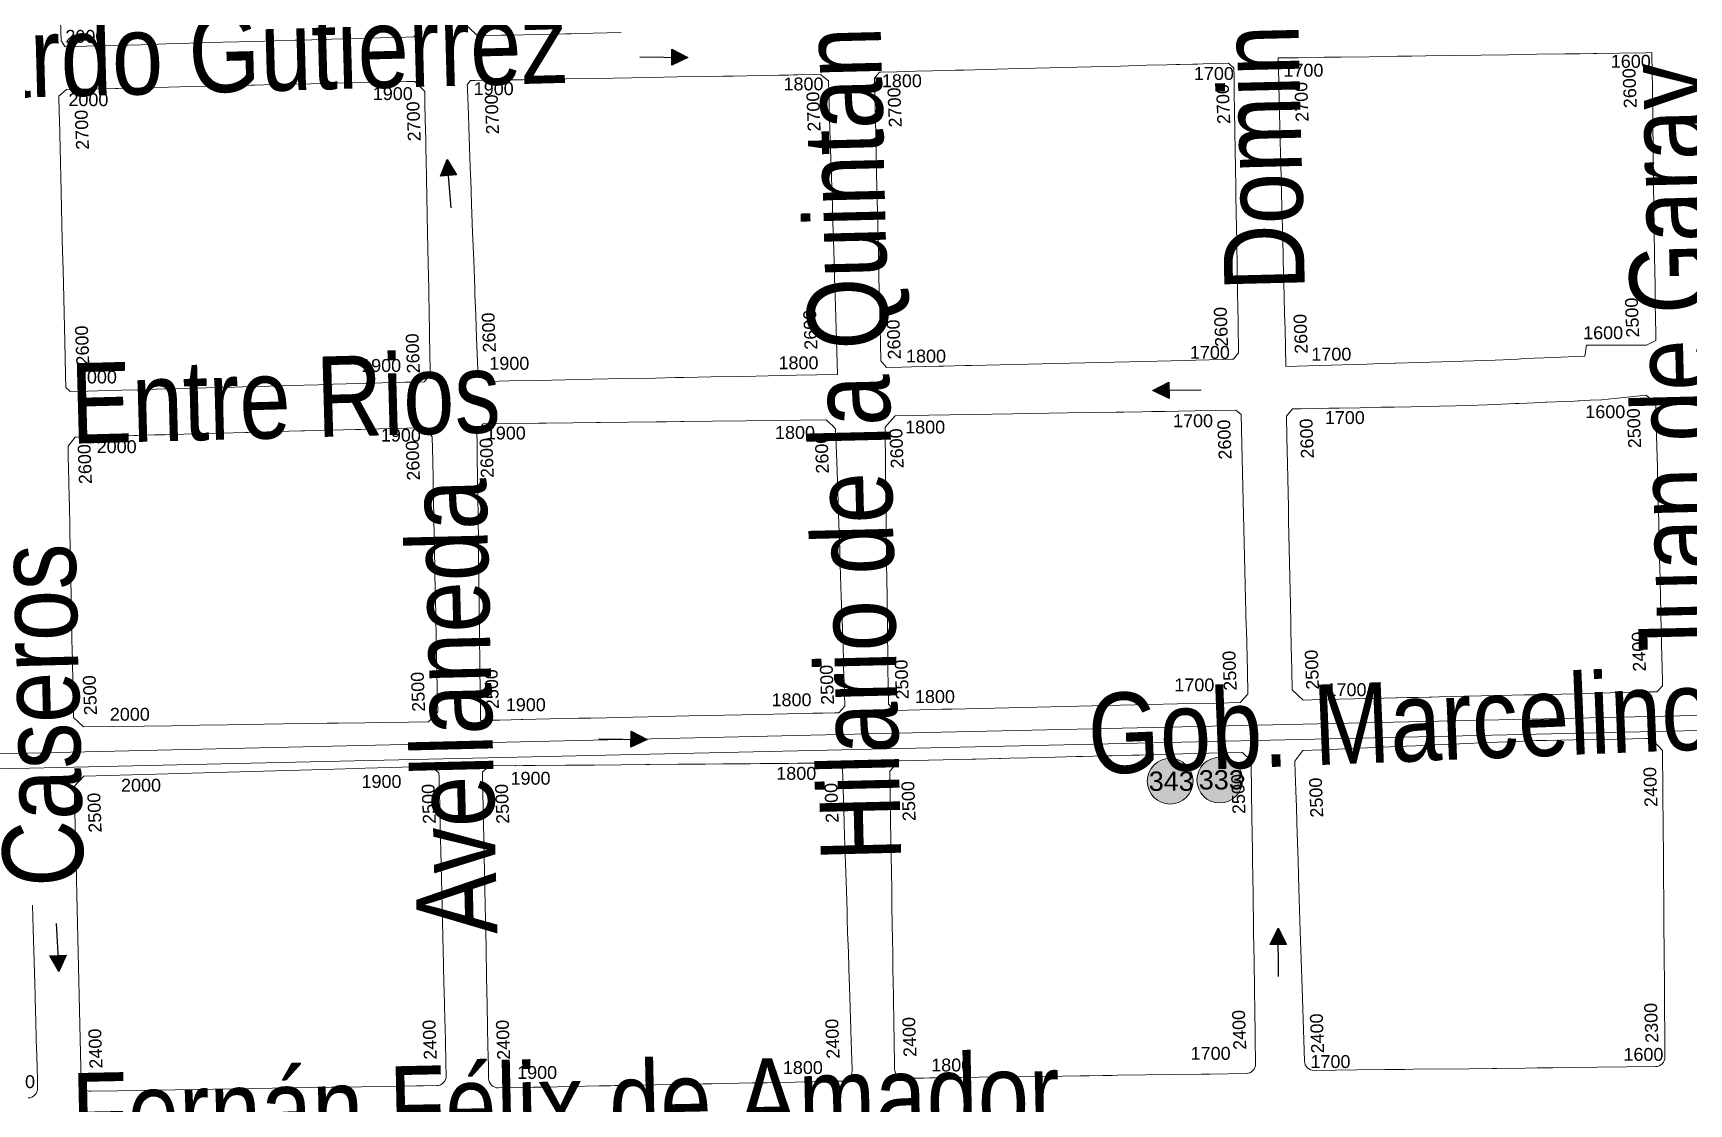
# Model space of a CAD drawing. Header units: millimetres. Extents: x 11558 to 23675, y 49449 to 61482.
# Drawn here: x 19154 to 19668, y 56296 to 56629 of the extents above; entities that cross this region are included whole.
import ezdxf

# ---------------------------------------------------------------- set-up
doc = ezdxf.new("R2010")
doc.units = ezdxf.units.MM
for name, color, linetype in [('0. plano base - nombres calles', 22, 'Continuous'), ('0. Plano Base - PLANO', 254, 'Continuous'), ('0. Plano base - sentido calles', 253, 'Continuous'), ('7. puesta en valor CC la lucila', 212, 'Continuous'), ('Linea 343 IDA', 55, 'Continuous'), ('Linea 343 REGRESO', 125, 'Continuous'), ('numeración', 7, 'Continuous')]:
    doc.layers.add(name, color=color, linetype=linetype)
doc.layers.add('Linea 707 - ex333 -', color=7, linetype='Continuous', true_color=0x616161)
doc.layers.get('7. puesta en valor CC la lucila').off()
doc.styles.get("Standard").update_dxf_attribs({"font": 'arial.ttf'})

# ---------------------------------------------------------------- blocks, each defined once
blk = doc.blocks.new('MANZANAS')
at = {"layer": '0. Plano Base - PLANO', "color": 0, "linetype": 'Continuous', "lineweight": 5}
for points in [[(5638458.68, 6180329.61), (5638440.26, 6180319.32), (5638434.57, 6180329.64), (5638432.45, 6180333.48), (5638429.58, 6180338.68), (5638426.02, 6180345.12), (5638424.22, 6180348.37), (5638420.76, 6180354.65), (5638416.59, 6180362.2), (5638413.93, 6180367.01), (5638412.47, 6180369.66), (5638409.38, 6180375.25), (5638408.27, 6180377.26), (5638406.36, 6180380.73), (5638405.54, 6180382.22), (5638404.23, 6180384.59), (5638400.19, 6180391.91), (5638395.44, 6180400.51), (5638393.89, 6180403.32), (5638396.48, 6180404.71), (5638399.39, 6180406.28), (5638406.54, 6180410.12), (5638411.01, 6180412.53), (5638418.85, 6180416.74), (5638426.55, 6180420.88), (5638430.39, 6180422.94), (5638434.29, 6180425.05), (5638441.78, 6180429.07), (5638449.48, 6180433.21), (5638456.91, 6180437.21), (5638464.76, 6180441.42), (5638472.36, 6180445.51), (5638476.6, 6180447.79), (5638480.11, 6180449.68), (5638481.24, 6180450.29), (5638487.48, 6180453.64), (5638494.54, 6180457.43), (5638496.19, 6180458.33), (5638497.11, 6180456.61), (5638498.58, 6180453.88), (5638501.98, 6180447.55), (5638502.13, 6180447.27), (5638505.52, 6180440.96), (5638505.79, 6180440.46), (5638506.87, 6180438.45), (5638510.25, 6180432.16), (5638512.27, 6180428.4), (5638522.11, 6180410.09), (5638526.27, 6180402.35), (5638530.47, 6180394.54), (5638531.78, 6180392.1), (5638533.56, 6180388.78), (5638534.82, 6180386.44), (5638535.2, 6180385.73), (5638535.5, 6180385.16), (5638537.33, 6180381.77), (5638538.56, 6180379.47), (5638537.37, 6180377.81), (5638536.69, 6180376.86), (5638536.66, 6180376.85), (5638521.84, 6180369.21), (5638520.44, 6180368.49), (5638520.1, 6180368.31), (5638520.12, 6180368.25), (5638521.24, 6180364.96), (5638518.68, 6180363.5), (5638512.87, 6180360.18), (5638504.98, 6180355.68), (5638503.17, 6180354.61), (5638501.41, 6180353.58), (5638497.08, 6180351.03), (5638488.3, 6180346.14), (5638482.6, 6180342.95), (5638476.35, 6180339.46), (5638470.12, 6180335.99), (5638469.84, 6180335.83), (5638465.98, 6180333.68), (5638462.21, 6180331.57)], [(5638334.4, 6180264.08), (5638330.18, 6180261.76), (5638327.71, 6180262.86), (5638320.13, 6180276.66), (5638318.54, 6180279.55), (5638315.29, 6180285.47), (5638311.16, 6180293.01), (5638309.42, 6180296.17), (5638307.77, 6180299.18), (5638306.96, 6180300.66), (5638301.96, 6180309.77), (5638297.09, 6180318.63), (5638294.02, 6180324.22), (5638289.3, 6180332.82), (5638288.97, 6180333.43), (5638287.8, 6180335.56), (5638285.65, 6180339.47), (5638285.43, 6180339.88), (5638285.92, 6180342.23), (5638286.22, 6180342.39), (5638290.69, 6180344.86), (5638292.89, 6180346.08), (5638295.75, 6180347.66), (5638300.37, 6180350.22), (5638306.61, 6180353.67), (5638308.95, 6180354.96), (5638320.89, 6180361.56), (5638332.22, 6180367.83), (5638343.56, 6180374.09), (5638347.54, 6180376.29), (5638351.63, 6180378.55), (5638356.04, 6180380.99), (5638358.62, 6180382.42), (5638364.17, 6180385.49), (5638366.57, 6180386.81), (5638367.58, 6180387.37), (5638367.7, 6180387.44), (5638371.22, 6180389.38), (5638372.52, 6180390.1), (5638374.03, 6180390.93), (5638380.95, 6180394.76), (5638383.12, 6180394.2), (5638384.34, 6180391.94), (5638386.29, 6180388.32), (5638390.06, 6180381.35), (5638391.74, 6180378.24), (5638396.01, 6180370.33), (5638397.14, 6180368.25), (5638398.44, 6180365.83), (5638400.15, 6180362.67), (5638401.74, 6180359.74), (5638404.6, 6180354.44), (5638408.73, 6180346.8), (5638417, 6180331.5), (5638418.06, 6180329.53), (5638421.15, 6180323.81), (5638424.97, 6180316.74), (5638425.24, 6180316.25), (5638424.77, 6180313.81), (5638424.3, 6180313.55), (5638421.72, 6180312.13), (5638414.46, 6180308.13), (5638411.55, 6180306.53), (5638396.41, 6180298.2), (5638388.13, 6180293.65), (5638384.36, 6180291.57), (5638376.4, 6180287.19), (5638368.83, 6180283.03), (5638353.34, 6180274.51), (5638351.53, 6180273.51), (5638345.72, 6180270.31), (5638344.51, 6180269.64), (5638340.83, 6180267.62), (5638337.06, 6180265.54)], [(5638497.45, 6180232.29), (5638492.86, 6180229.77), (5638488.31, 6180230.98), (5638485.47, 6180236.18), (5638483.27, 6180240.21), (5638482.23, 6180242.12), (5638480.68, 6180244.96), (5638480.23, 6180245.78), (5638478.43, 6180249.08), (5638475.59, 6180254.27), (5638471.48, 6180261.81), (5638467.26, 6180269.54), (5638463.18, 6180277.02), (5638461.2, 6180280.64), (5638458.96, 6180284.75), (5638456.8, 6180288.7), (5638454.65, 6180292.64), (5638450.61, 6180300.03), (5638447.52, 6180305.69), (5638448.14, 6180308.53), (5638450.45, 6180309.79), (5638453.94, 6180311.68), (5638458.12, 6180313.95), (5638460.89, 6180315.46), (5638466.58, 6180318.55), (5638468.44, 6180319.56), (5638472.32, 6180321.67), (5638475.2, 6180323.24), (5638475.95, 6180323.64), (5638480.53, 6180326.13), (5638483.73, 6180327.87), (5638492.72, 6180332.75), (5638496.32, 6180334.71), (5638501.27, 6180337.56), (5638503.33, 6180338.75), (5638505.35, 6180339.92), (5638508.8, 6180341.9), (5638509.92, 6180342.55), (5638516.05, 6180346.09), (5638517.04, 6180346.66), (5638517.33, 6180346.82), (5638524.78, 6180351.12), (5638525.83, 6180351.73), (5638526, 6180351.83), (5638526.19, 6180351.94), (5638529.06, 6180353.59), (5638532.18, 6180355.39), (5638543.69, 6180363.05), (5638547.62, 6180362.09), (5638550.49, 6180356.86), (5638552.47, 6180353.28), (5638557.22, 6180344.63), (5638557.87, 6180343.45), (5638560.28, 6180339.07), (5638565.56, 6180329.47), (5638571.41, 6180318.83), (5638571.97, 6180317.81), (5638574.28, 6180313.61), (5638578.94, 6180305.15), (5638579.08, 6180304.89), (5638579.49, 6180304.14), (5638582.86, 6180298.01), (5638583.75, 6180296.4), (5638589.08, 6180286.7), (5638589.96, 6180285.15), (5638589.48, 6180283.56), (5638589.22, 6180282.7), (5638587.25, 6180281.62), (5638580.46, 6180277.89), (5638572.3, 6180273.4), (5638569.68, 6180271.97), (5638567, 6180270.5), (5638559.56, 6180266.41), (5638555.5, 6180264.18), (5638553.09, 6180262.85), (5638546.24, 6180259.09), (5638546.04, 6180258.98), (5638536.77, 6180253.89), (5638533.53, 6180252.11), (5638529.87, 6180250.1), (5638527.83, 6180248.98), (5638527.73, 6180248.92), (5638527.17, 6180248.62), (5638524.05, 6180246.9), (5638521.15, 6180245.31), (5638518.43, 6180243.81), (5638518.1, 6180243.63), (5638514.79, 6180241.82), (5638512.51, 6180240.56), (5638509.54, 6180238.93), (5638506.59, 6180237.31), (5638498.4, 6180232.81)], [(5638228.2, 6180204.08), (5638222.29, 6180200.85), (5638218.06, 6180202.09), (5638217.79, 6180202.57), (5638212.92, 6180211.15), (5638209.41, 6180217.35), (5638206.2, 6180223), (5638205.26, 6180224.67), (5638201, 6180232.17), (5638196.65, 6180239.85), (5638192.41, 6180247.33), (5638188.5, 6180254.22), (5638188.04, 6180255.04), (5638183.7, 6180262.69), (5638180.5, 6180268.33), (5638178.68, 6180271.53), (5638174.78, 6180278.43), (5638174.48, 6180278.94), (5638174.08, 6180279.65), (5638174.39, 6180281.33), (5638175.13, 6180281.74), (5638175.67, 6180282.02), (5638185.21, 6180287.2), (5638188.64, 6180289.06), (5638193.02, 6180291.43), (5638200.46, 6180295.47), (5638208.33, 6180299.74), (5638223.36, 6180307.89), (5638230.91, 6180311.98), (5638238.35, 6180316.01), (5638243.44, 6180318.77), (5638246.18, 6180320.26), (5638249.9, 6180322.28), (5638253.61, 6180324.29), (5638258.72, 6180327.06), (5638261.37, 6180328.49), (5638262.61, 6180329.17), (5638263.74, 6180329.78), (5638270.04, 6180333.2), (5638273.12, 6180332.59), (5638273.47, 6180331.96), (5638275.87, 6180327.67), (5638277.16, 6180325.37), (5638282.22, 6180316.31), (5638283.49, 6180314.05), (5638286.23, 6180309.15), (5638287.88, 6180306.19), (5638290.5, 6180301.5), (5638292.19, 6180298.48), (5638294.63, 6180294.11), (5638298.78, 6180286.69), (5638300.86, 6180282.98), (5638303, 6180279.15), (5638307.36, 6180271.34), (5638317.69, 6180252.86), (5638306.42, 6180246.71), (5638298.76, 6180242.53), (5638295.36, 6180240.68), (5638290.89, 6180238.25), (5638283.12, 6180234.01), (5638275.88, 6180230.07), (5638273.35, 6180228.69), (5638268.03, 6180225.79), (5638259.2, 6180220.98), (5638250.77, 6180216.38), (5638243.47, 6180212.4), (5638235.77, 6180208.2)], [(5638388.47, 6180172.1), (5638381.74, 6180168.41), (5638378.99, 6180169.16), (5638373.71, 6180179.02), (5638370.85, 6180184.38), (5638369.74, 6180186.45), (5638367.95, 6180189.8), (5638363.2, 6180198.68), (5638363.1, 6180198.87), (5638358.32, 6180207.81), (5638352.18, 6180219.29), (5638344.27, 6180234.08), (5638338.38, 6180245.1), (5638339.55, 6180249.67), (5638345.69, 6180252.99), (5638348.74, 6180254.65), (5638360.22, 6180260.86), (5638371.68, 6180267.06), (5638386.65, 6180275.16), (5638394.2, 6180279.24), (5638399.93, 6180282.34), (5638401.94, 6180283.43), (5638407.19, 6180286.27), (5638409.65, 6180287.6), (5638413.4, 6180289.63), (5638417.07, 6180291.62), (5638421.57, 6180294.05), (5638432.74, 6180300.09), (5638434.75, 6180299.68), (5638439.24, 6180291.52), (5638443.48, 6180283.83), (5638447.79, 6180276.02), (5638451.9, 6180268.55), (5638460.36, 6180253.19), (5638464.56, 6180245.58), (5638466.59, 6180241.9), (5638467.08, 6180241), (5638473.29, 6180229.73), (5638476.75, 6180223.46), (5638475.79, 6180220.03), (5638469.56, 6180216.62), (5638458.68, 6180210.64), (5638450.97, 6180206.41), (5638443.14, 6180202.11), (5638420.41, 6180189.64), (5638412.73, 6180185.42), (5638404.93, 6180181.14), (5638397.33, 6180176.97), (5638394.54, 6180175.44), (5638391.53, 6180173.79)], [(5638113.26, 6180140.77), (5638108.48, 6180138.12), (5638106.73, 6180138.69), (5638104.87, 6180142.07), (5638099.83, 6180151.2), (5638097.77, 6180154.95), (5638093.35, 6180162.97), (5638089.1, 6180170.68), (5638084.67, 6180178.73), (5638079.77, 6180187.62), (5638075.13, 6180196.04), (5638073.03, 6180199.85), (5638070.75, 6180204), (5638066.61, 6180211.5), (5638065.58, 6180213.38), (5638063.01, 6180218.04), (5638064.22, 6180220.95), (5638068.11, 6180223.09), (5638070.71, 6180224.52), (5638074.52, 6180226.62), (5638077.51, 6180228.26), (5638078.19, 6180228.63), (5638080.87, 6180230.11), (5638084.35, 6180232.02), (5638087.59, 6180233.8), (5638092.01, 6180236.23), (5638095.06, 6180237.9), (5638098.29, 6180239.69), (5638102.61, 6180242.06), (5638109.56, 6180245.88), (5638114.47, 6180248.58), (5638115.46, 6180249.12), (5638118, 6180250.52), (5638123.23, 6180253.4), (5638125.79, 6180254.8), (5638130.73, 6180257.52), (5638133.55, 6180259.07), (5638137.22, 6180261.09), (5638140.89, 6180263.11), (5638146.34, 6180266.1), (5638149.48, 6180267.83), (5638153.99, 6180270.31), (5638156.83, 6180271.87), (5638159.14, 6180273.14), (5638163.22, 6180271.83), (5638163.25, 6180271.82), (5638164.99, 6180268.62), (5638167.5, 6180264.02), (5638170.43, 6180258.65), (5638171.85, 6180256.04), (5638173.4, 6180253.2), (5638176.18, 6180248.11), (5638184.38, 6180233.08), (5638188.91, 6180224.77), (5638192.71, 6180217.8), (5638196.81, 6180210.29), (5638198.32, 6180207.53), (5638199.68, 6180205.03), (5638204.79, 6180195.65), (5638205.46, 6180194.43), (5638204.7, 6180191.57), (5638201.98, 6180190.06), (5638199.56, 6180188.71), (5638187.23, 6180181.86), (5638183.54, 6180179.81), (5638180.04, 6180177.87), (5638176.05, 6180175.65), (5638172.09, 6180173.46), (5638168.72, 6180171.58), (5638164.49, 6180169.23), (5638162.59, 6180168.18), (5638155.49, 6180164.23), (5638153.2, 6180162.96), (5638141.64, 6180156.54), (5638136.89, 6180153.9), (5638131.85, 6180151.1), (5638126.77, 6180148.28), (5638122.56, 6180145.94), (5638118.85, 6180143.88), (5638116.05, 6180142.32)], [(5638271.63, 6180107.75), (5638268.86, 6180106.24), (5638267.38, 6180109.01), (5638265.85, 6180111.86), (5638264.32, 6180114.72), (5638264.14, 6180115.06), (5638261.53, 6180119.92), (5638259.83, 6180123.1), (5638257.15, 6180128.1), (5638255.49, 6180131.2), (5638251.34, 6180138.94), (5638247.68, 6180145.78), (5638247.19, 6180146.69), (5638245.69, 6180149.49), (5638243.04, 6180154.43), (5638238.66, 6180162.6), (5638233.98, 6180171.34), (5638229.41, 6180179.87), (5638228.13, 6180182.26), (5638226.52, 6180185.26), (5638227.08, 6180188.43), (5638242.24, 6180196.52), (5638244.24, 6180197.59), (5638244.35, 6180197.65), (5638251.68, 6180201.57), (5638258.11, 6180205.01), (5638259.24, 6180205.61), (5638266.89, 6180209.69), (5638274.6, 6180213.82), (5638277.28, 6180215.24), (5638281.28, 6180217.38), (5638282.12, 6180217.83), (5638289.96, 6180222.02), (5638299.11, 6180226.91), (5638308.38, 6180231.86), (5638314.09, 6180234.91), (5638321.15, 6180238.68), (5638323.05, 6180238.15), (5638323.34, 6180238.07), (5638324.98, 6180237.6), (5638330.05, 6180228.59), (5638334.54, 6180220.62), (5638339.59, 6180211.64), (5638341.73, 6180207.84), (5638345.73, 6180200.72), (5638350.61, 6180192.06), (5638355.46, 6180183.44), (5638359.98, 6180175.41), (5638361.46, 6180172.78), (5638363.65, 6180168.88), (5638367.31, 6180162.38), (5638366.55, 6180159.71), (5638365.47, 6180159.12), (5638362.17, 6180157.32), (5638359.44, 6180155.82), (5638356.17, 6180154.03), (5638345.04, 6180147.94), (5638325.77, 6180137.39), (5638318.39, 6180133.35), (5638310.44, 6180129), (5638303.17, 6180125.02), (5638298.91, 6180122.69), (5638295.57, 6180120.86), (5638287.8, 6180116.6), (5638280.28, 6180112.49), (5638279.92, 6180112.29), (5638277.16, 6180110.78), (5638274.02, 6180109.06)], [(5638168.55, 6180051.99), (5638160.26, 6180047.52), (5638156.19, 6180048.69), (5638154.57, 6180051.66), (5638150.12, 6180059.82), (5638148.65, 6180062.5), (5638147.3, 6180064.99), (5638146.53, 6180066.4), (5638144.13, 6180070.78), (5638144.07, 6180070.9), (5638141.8, 6180075.05), (5638139.98, 6180078.39), (5638135.78, 6180086.08), (5638131.68, 6180093.61), (5638127.56, 6180101.16), (5638124.79, 6180106.24), (5638123.35, 6180108.86), (5638119, 6180116.84), (5638117.53, 6180119.53), (5638116.05, 6180122.24), (5638115.76, 6180122.78), (5638116.37, 6180126.28), (5638116.68, 6180126.45), (5638123.15, 6180130.04), (5638125.62, 6180131.41), (5638130.6, 6180134.17), (5638132.33, 6180135.13), (5638133.18, 6180135.6), (5638137.99, 6180138.27), (5638140.77, 6180139.81), (5638140.84, 6180139.85), (5638145.93, 6180142.67), (5638148.53, 6180144.12), (5638155.99, 6180148.25), (5638162.71, 6180151.98), (5638163.37, 6180152.34), (5638171.11, 6180156.64), (5638177.96, 6180160.44), (5638178.78, 6180160.89), (5638186.41, 6180165.12), (5638189.32, 6180166.74), (5638192.61, 6180168.56), (5638194.1, 6180169.38), (5638201.74, 6180173.62), (5638206.53, 6180176.28), (5638211.79, 6180179.19), (5638214.7, 6180177.63), (5638214.9, 6180177.52), (5638218.5, 6180170.92), (5638221.16, 6180166.04), (5638222.72, 6180163.16), (5638224.26, 6180160.34), (5638226.85, 6180155.57), (5638227.34, 6180154.68), (5638231.14, 6180147.7), (5638235.25, 6180140.15), (5638239.57, 6180132.23), (5638240.99, 6180129.62), (5638242.64, 6180126.58), (5638243.72, 6180124.61), (5638247.04, 6180118.51), (5638252.36, 6180108.73), (5638255.8, 6180102.43), (5638254.71, 6180098.43), (5638249.27, 6180095.5), (5638240.79, 6180090.92), (5638237.21, 6180089), (5638229.99, 6180085.11), (5638226.94, 6180083.46), (5638222.66, 6180081.15), (5638214.91, 6180076.98), (5638199.71, 6180068.78), (5638191.99, 6180064.62), (5638184.39, 6180060.52), (5638176.9, 6180056.49)]]:
    blk.add_lwpolyline(points, close=True, dxfattribs=at)
for points in [[(5638209.03, 6180316.2), (5638201.36, 6180311.99), (5638196.48, 6180309.31), (5638195.38, 6180308.7), (5638193.8, 6180307.84), (5638186.19, 6180303.66), (5638178.64, 6180299.51), (5638176.28, 6180298.22), (5638169.86, 6180294.69), (5638165.95, 6180295.85)], [(5638153.12, 6180287.86), (5638152.83, 6180286.69), (5638152.49, 6180285.3), (5638147.97, 6180282.78), (5638147.4, 6180282.47), (5638139.25, 6180277.94), (5638130.09, 6180272.84), (5638124.77, 6180269.88), (5638121.51, 6180268.07), (5638120.16, 6180267.31), (5638109.13, 6180261.17), (5638100.55, 6180256.4), (5638097.84, 6180254.89), (5638085.27, 6180247.9), (5638078.36, 6180244.05), (5638071.12, 6180240.02), (5638063.51, 6180235.79), (5638057.73, 6180232.57), (5638057.7, 6180232.56), (5638055.87, 6180233.64), (5638055.76, 6180233.7), (5638051.23, 6180241.73)]]:
    blk.add_lwpolyline(points, dxfattribs=at)
for points in [[(5638544.93, 6180130.32), (5638541.76, 6180135.96), (5638540.17, 6180138.8), (5638538.58, 6180141.63), (5638536.99, 6180144.47), (5638535.4, 6180147.3), (5638533.82, 6180150.14), (5638529.5, 6180157.83), (5638525.19, 6180165.52), (5638518.67, 6180177.14), (5638514.48, 6180184.62), (5638510.27, 6180192.12), (5638508.64, 6180195.04), (5638506.24, 6180199.32), (5638503.87, 6180203.55), (5638502.35, 6180206.25), (5638501.11, 6180208.46), (5638499.29, 6180211.71), (5638499.63, 6180213.7), (5638499.7, 6180214.15), (5638499.97, 6180215.72), (5638504.98, 6180218.6), (5638507.6, 6180220.11), (5638513.08, 6180223.27), (5638527.81, 6180231.76), (5638530.35, 6180233.22), (5638535.4, 6180236.13), (5638542.36, 6180240.14), (5638549.98, 6180244.53), (5638557.49, 6180248.86), (5638563.01, 6180251.98), (5638563.63, 6180252.32), (5638565.1, 6180253.12), (5638565.82, 6180253.51), (5638573.3, 6180257.57), (5638581.47, 6180262), (5638585.07, 6180263.96), (5638589.2, 6180266.2), (5638592.94, 6180268.23), (5638594.36, 6180269), (5638595.31, 6180268.66), (5638599.21, 6180267.3), (5638599.53, 6180266.69), (5638601.01, 6180263.89), (5638603.28, 6180259.6), (5638605.45, 6180255.51), (5638610.48, 6180246.01), (5638614.36, 6180238.69), (5638617.35, 6180233.05), (5638618.42, 6180231.04), (5638620.37, 6180227.35), (5638622.06, 6180224.15), (5638624.3, 6180219.92), (5638628.73, 6180211.56), (5638629.91, 6180209.34), (5638632.53, 6180204.4), (5638636.58, 6180196.74), (5638640.63, 6180189.09), (5638643.79, 6180183.13, -0.413312), (5638642.55, 6180179.08), (5638626.62, 6180170.58), (5638619.93, 6180167.01), (5638614.39, 6180164.05), (5638610.15, 6180161.79), (5638606.85, 6180160.03), (5638599.05, 6180155.87), (5638597.83, 6180155.22), (5638591.55, 6180151.86), (5638576.19, 6180143.67), (5638573.86, 6180142.42), (5638572.35, 6180141.62), (5638568.34, 6180139.48), (5638560.69, 6180135.4), (5638548.96, 6180129.14, -0.408127)], [(5638530.62, 6180118.52), (5638520.65, 6180113.16), (5638520.55, 6180113.11), (5638518.4, 6180111.95), (5638510.6, 6180107.76), (5638503.09, 6180103.72), (5638495.5, 6180099.64), (5638493.95, 6180098.81), (5638491.41, 6180097.45), (5638487.73, 6180095.47), (5638485.09, 6180094.05), (5638480.4, 6180091.53), (5638472.75, 6180087.42), (5638465.23, 6180083.38), (5638457.56, 6180079.26), (5638452.63, 6180076.61), (5638449.96, 6180075.17), (5638445.47, 6180072.75), (5638444.02, 6180071.98), (5638442.3, 6180071.05), (5638437.03, 6180068.22, -0.413676), (5638432.97, 6180069.44), (5638428.28, 6180078.12), (5638426.76, 6180080.95), (5638425.22, 6180083.79), (5638423.65, 6180086.7), (5638422.12, 6180089.53), (5638418.2, 6180096.8), (5638415.75, 6180101.34), (5638413.97, 6180104.64), (5638409.08, 6180113.7), (5638406.5, 6180118.48), (5638403.9, 6180123.28), (5638401.44, 6180127.84), (5638399.78, 6180130.93), (5638391.74, 6180145.82), (5638389.02, 6180150.86), (5638390.11, 6180155.05), (5638402.11, 6180161.67), (5638409.92, 6180165.97), (5638410.97, 6180166.55), (5638417.33, 6180170.06), (5638417.76, 6180170.29), (5638420.25, 6180171.67), (5638425.08, 6180174.33), (5638429.04, 6180176.51), (5638432.52, 6180178.43), (5638438.27, 6180181.6), (5638440.16, 6180182.64), (5638445.87, 6180185.79), (5638447.96, 6180186.94), (5638451.12, 6180188.68), (5638453.5, 6180189.99), (5638454.22, 6180190.39), (5638455.49, 6180191.09), (5638457.56, 6180192.23), (5638463.15, 6180195.31), (5638471.53, 6180199.93), (5638474.36, 6180201.49), (5638483.58, 6180206.57), (5638487.16, 6180205.5), (5638492.05, 6180196.43), (5638498.25, 6180184.93), (5638500.22, 6180181.27), (5638502.38, 6180177.25), (5638503.79, 6180174.65), (5638504.71, 6180172.93), (5638506.4, 6180169.81), (5638508.35, 6180166.19), (5638510.36, 6180162.45), (5638512.63, 6180158.25), (5638516.61, 6180150.86), (5638520.91, 6180142.88), (5638521.59, 6180141.61), (5638523.47, 6180138.12), (5638525, 6180135.28), (5638526.45, 6180132.6), (5638528.15, 6180129.45), (5638531.84, 6180122.59, -0.414549)], [(5638335.9, 6180012.55), (5638326.45, 6180007.41, -0.414054), (5638322.38, 6180008.61), (5638321.88, 6180009.54), (5638320.76, 6180011.59), (5638318.92, 6180014.95), (5638317.72, 6180017.16), (5638311.48, 6180028.6), (5638307.28, 6180036.31), (5638303.08, 6180044.01), (5638300.57, 6180048.62), (5638298.83, 6180051.8), (5638296.64, 6180055.82), (5638294.14, 6180060.41), (5638292.52, 6180063.38), (5638288.41, 6180070.92), (5638286.92, 6180073.66), (5638281.58, 6180083.44), (5638280.34, 6180085.71), (5638279.12, 6180087.96), (5638276.92, 6180091.99), (5638276.72, 6180092.35), (5638277.88, 6180095.01), (5638278.35, 6180095.26), (5638278.92, 6180095.56), (5638284.87, 6180098.71), (5638285.01, 6180098.78), (5638287.04, 6180099.86), (5638290.36, 6180101.62), (5638298.67, 6180106.03), (5638306.56, 6180110.21), (5638314.08, 6180114.2), (5638320.76, 6180117.74), (5638321.81, 6180118.3), (5638329.6, 6180122.42), (5638337.17, 6180126.44), (5638341.91, 6180128.95), (5638344.8, 6180130.48), (5638349.48, 6180132.97), (5638352.27, 6180134.44), (5638355.44, 6180136.12), (5638359.96, 6180138.52), (5638362.52, 6180139.88), (5638367.74, 6180142.65), (5638372.98, 6180145.42), (5638373.27, 6180145.35), (5638374.09, 6180145.13), (5638375.66, 6180144.7), (5638378.47, 6180139.69), (5638382.49, 6180132.52), (5638383.25, 6180131.15), (5638384.08, 6180129.67), (5638387.34, 6180123.85), (5638391.39, 6180116.63), (5638395.64, 6180109.03), (5638397.28, 6180106.11), (5638398.62, 6180103.71), (5638400.24, 6180100.82), (5638401.76, 6180098.1), (5638402.12, 6180097.47), (5638405.62, 6180091.21), (5638405.96, 6180090.6), (5638410.31, 6180082.84), (5638415.32, 6180073.89), (5638417.05, 6180070.8), (5638421.33, 6180063.17), (5638421.6, 6180062.67, -0.417737), (5638420.42, 6180058.57), (5638419.08, 6180057.84), (5638410.62, 6180053.24), (5638407.47, 6180051.52), (5638403.36, 6180049.28), (5638399.83, 6180047.36), (5638395.61, 6180045.06), (5638392.15, 6180043.18), (5638384.74, 6180039.14), (5638382.35, 6180037.85), (5638376.77, 6180034.8), (5638369.35, 6180030.76), (5638365.68, 6180028.77), (5638361.42, 6180026.45), (5638360.91, 6180026.17), (5638358.26, 6180024.73), (5638357.05, 6180024.07), (5638353.92, 6180022.36), (5638346.34, 6180018.24), (5638338.82, 6180014.14)], [(5638210.49, 6179949.28), (5638182.52, 6180000.17), (5638180.01, 6180004.72), (5638177.86, 6180008.64), (5638166.23, 6180029.81), (5638167.46, 6180033.98), (5638232.56, 6180070.2), (5638238.43, 6180073.47), (5638241.4, 6180075.12), (5638243.83, 6180076.47), (5638250.62, 6180080.26), (5638253.8, 6180082.02), (5638261.77, 6180086.46), (5638264.86, 6180085.84), (5638265.42, 6180084.81), (5638266.91, 6180082.1), (5638268.04, 6180080.06), (5638269.74, 6180076.97), (5638272.4, 6180072.14), (5638274.92, 6180067.56), (5638276.53, 6180064.63), (5638280.82, 6180056.84), (5638284.98, 6180049.28), (5638289.4, 6180041.25), (5638293.58, 6180033.66), (5638294.38, 6180032.2), (5638296.01, 6180029.24), (5638298.07, 6180025.51), (5638299.23, 6180023.39), (5638299.91, 6180022.15), (5638305.01, 6180012.89), (5638308.41, 6180006.72), (5638310.3, 6180003.28, -0.416432), (5638309.1, 6179999.19), (5638305.46, 6179997.23), (5638303.58, 6179996.21), (5638296.06, 6179992.15), (5638288.51, 6179988.07), (5638285.34, 6179986.35), (5638282.81, 6179984.99), (5638280.35, 6179983.66), (5638242.76, 6179963.33), (5638221.89, 6179952.05), (5638214.55, 6179948.08, -0.412152)]]:
    blk.add_lwpolyline(points, format="xyb", close=True, dxfattribs=at)
blk.add_lwpolyline([(5638171.74, 6179991.04), (5638175.34, 6179984.56), (5638183.58, 6179969.74), (5638185.39, 6179966.48), (5638188.04, 6179961.71), (5638188.88, 6179960.19), (5638189.1, 6179959.81), (5638192.15, 6179954.32), (5638194.39, 6179950.27), (5638196.46, 6179946.55), (5638197.94, 6179943.9), (5638199.35, 6179941.35, -0.417345), (5638198.16, 6179937.25)], format="xyb", dxfattribs=at)
blk = doc.blocks.new('343 vuelta')
at = {"layer": 'Linea 343 REGRESO', "lineweight": 211, "true_color": 0xededed}
h = blk.add_hatch(color=7, dxfattribs=at)
h.dxf.hatch_style = 1
edge = h.paths.add_edge_path()
edge.add_arc((0, 0), 7.11, 0, 360)
at = {"layer": 'Linea 343 REGRESO', "lineweight": 9}
blk.add_circle((0, 0), 7.11, dxfattribs=at)
at = {"layer": 'Linea 343 REGRESO', "lineweight": 211, "insert": (-6.65, 3), "char_height": 6, "attachment_point": 1}
blk.add_mtext_dynamic_manual_height_columns('343', width=15.8095, gutter_width=12.5, heights=[0], dxfattribs=at)
blk = doc.blocks.new('333')
at = {"layer": 'Linea 707 - ex333 -', "lineweight": 211, "true_color": 0xededed}
h = blk.add_hatch(color=7, dxfattribs=at)
h.dxf.hatch_style = 1
edge = h.paths.add_edge_path()
edge.add_arc((0, 0), 7.11, 0, 360)
at = {"layer": 'Linea 707 - ex333 -', "lineweight": 9}
blk.add_circle((0, 0), 7.11, dxfattribs=at)
at = {"layer": 'Linea 707 - ex333 -', "lineweight": 211, "insert": (-6.52, 3.09), "char_height": 6, "attachment_point": 1}
blk.add_mtext_dynamic_manual_height_columns('333', width=8.9102, gutter_width=12.5, heights=[0], dxfattribs=at)

msp = doc.modelspace()

# ---------------------------------------------------------------- hatches: boundary and pattern name
at = {"layer": '0. Plano base - sentido calles', "linetype": 'Continuous', "lineweight": 25, "ltscale": 2, "true_color": 0x1a1a1a}
h = msp.add_hatch(color=250, dxfattribs=at)
h.dxf.hatch_style = 1
h.paths.add_polyline_path([(19357.08, 56621.42), (19352.11, 56623.99), (19352.08, 56621.49)])
h.paths.add_polyline_path([(19357.08, 56621.42), (19352.08, 56621.49), (19352.05, 56618.99)])
h = msp.add_hatch(color=250, dxfattribs=at)
h.dxf.hatch_style = 1
h.paths.add_polyline_path([(19282.2, 56589.62), (19280.12, 56584.43), (19282.61, 56584.64)])
h.paths.add_polyline_path([(19282.2, 56589.62), (19282.61, 56584.64), (19285.1, 56584.84)])
h = msp.add_hatch(color=250, dxfattribs=at)
h.dxf.hatch_style = 1
h.paths.add_polyline_path([(19501.61, 56517.88), (19506.61, 56515.39), (19506.61, 56517.89)])
h.paths.add_polyline_path([(19501.61, 56517.88), (19506.61, 56517.89), (19506.6, 56520.39)])
h = msp.add_hatch(color=250, dxfattribs=at)
h.dxf.hatch_style = 1
h.paths.add_polyline_path([(19344.4, 56409.33), (19339.43, 56411.89), (19339.4, 56409.39)])
h.paths.add_polyline_path([(19344.4, 56409.33), (19339.4, 56409.39), (19339.36, 56406.89)])
h = msp.add_hatch(color=250, dxfattribs=at)
h.dxf.hatch_style = 1
h.paths.add_polyline_path([(19540.59, 56350.61), (19538.1, 56345.61), (19540.6, 56345.61)])
h.paths.add_polyline_path([(19540.59, 56350.61), (19540.6, 56345.61), (19543.1, 56345.61)])
h = msp.add_hatch(color=250, dxfattribs=at)
h.dxf.hatch_style = 1
h.paths.add_polyline_path([(19161.55, 56337.17), (19163.76, 56342.3), (19161.27, 56342.16)])
h.paths.add_polyline_path([(19161.55, 56337.17), (19161.27, 56342.16), (19158.77, 56342.02)])

# ---------------------------------------------------------------- linework, layer by layer
at = {"layer": '0. Plano base - sentido calles', "color": 250, "linetype": 'Continuous', "lineweight": 25, "ltscale": 2, "true_color": 0x1a1a1a}
for points in [[(19342.08, 56621.61), (19357.08, 56621.42), (19352.05, 56618.99), (19352.11, 56623.99), (19357.08, 56621.42)], [(19283.43, 56574.67), (19282.2, 56589.62), (19285.1, 56584.84), (19280.12, 56584.43), (19282.2, 56589.62)], [(19516.61, 56517.91), (19501.61, 56517.88), (19506.6, 56520.39), (19506.61, 56515.39), (19501.61, 56517.88)], [(19329.4, 56409.52), (19344.4, 56409.33), (19339.36, 56406.89), (19339.43, 56411.89), (19344.4, 56409.33)], [(19160.7, 56352.15), (19161.55, 56337.17), (19158.77, 56342.02), (19163.76, 56342.3), (19161.55, 56337.17)], [(19540.61, 56335.61), (19540.59, 56350.61), (19543.1, 56345.61), (19538.1, 56345.61), (19540.59, 56350.61)]]:
    msp.add_lwpolyline(points, dxfattribs=at)
at = {"layer": 'Linea 343 REGRESO', "lineweight": 15}
msp.add_lwpolyline([(18659.96, 56393.73), (19435.92, 56411.65), (19810.47, 56419.9), (19810.58, 56423.35), (19815.5, 56516.24), (19815.69, 56531.81), (19818.63, 56628.19), (19819.65, 56637.69), (19822.76, 56731.1), (19824.74, 56799.08), (19827.47, 56882.01), (19828.68, 56894.81), (19835.86, 56971.52), (19838.45, 57022), (19843.71, 57078.69), (19850.87, 57137.95), (19861.64, 57259), (19871.01, 57364.24), (19881.72, 57480.91), (19902.63, 57701.56), (19919.02, 57889.39), (19958.8, 58294.4)], dxfattribs=at)
at = {"layer": 'Linea 707 - ex333 -', "lineweight": 15}
msp.add_lwpolyline([(16284.29, 56100.61), (16770.05, 56119.2), (16760.03, 56280.13), (16997.87, 56292.34), (17450.19, 56314.17), (17463.24, 56326.71), (17579.43, 56333.65), (17590.18, 56323.96), (18660.8, 56389.35), (19818.33, 56415.39), (19818.57, 56423.01), (19823.49, 56515.98), (19823.68, 56531.64), (19826.62, 56627.64), (19827.39, 56634.83), (20644.2, 56655.52), (20646.56, 56583.71), (20756.8, 56585.61), (20728.72, 56449.14), (20749.52, 56449.55)], dxfattribs=at)

# ---------------------------------------------------------------- block references
at = {"layer": '0. Plano Base - PLANO', "color": 28, "lineweight": 5, "true_color": 0x0d0d0d, "rotation": 332.5463477508169}
msp.add_blockref('MANZANAS', (-7833237.48, -2828296.13), dxfattribs=at)
at = {"layer": '7. puesta en valor CC la lucila', "color": 250, "lineweight": 30, "rotation": 332.5463477508169}
msp.add_blockref('MANZANAS', (-7833237.48, -2828296.13), dxfattribs=at)
at = {"layer": 'Linea 343 IDA', "lineweight": 15}
msp.add_blockref('343 vuelta', (19506.97, 56396.36), dxfattribs=at)
at = {"layer": 'Linea 707 - ex333 -', "lineweight": 15}
msp.add_blockref('333', (19522.39, 56396.7), dxfattribs=at)

# ---------------------------------------------------------------- texts
at = {"layer": '0. plano base - nombres calles', "color": 250, "lineweight": 15, "true_color": 0x1a1a1a, "char_height": 25, "attachment_point": 1}
for s, width, heights, insert, rotation in [('{\\fArial Narrow|b0|i0|c0|p34;Domingo Faustino Sarmiento}', 487.204, [24.84], (19523.88, 56548.5), 91.4248), ('{\\fArial Narrow|b0|i0|c0|p34;Hilario de la Quintana}', 329.255, [0], (19398.42, 56371.15), 91.4248), ('{\\fArial Narrow|b0|i0|c0|p34;Ricardo Gutiérrez}', 329.255, [0], (19094.9, 56632.43), 1.551), ('{\\fArial Narrow|b0|i0|c0|p34;Juan de Garay}', 329.255, [0], (19652.81, 56431.46), 91.4248), ('{\\fArial Narrow|b0|i0|c0|p34;Entre Rios}', 329.255, [0], (19164.75, 56526.26), 1.551), ('{\\fArial Narrow|b0|i0|c0|p34;Avellaneda}', 329.255, [0], (19272.88, 56348.32), 91.4248), ('{\\fArial Narrow|b0|i0|c0|p34;Caseros}', 329.255, [0], (19144.29, 56363.19), 91.4248), ('{\\fArial Narrow|b0|i0|c0|p34;Gob. Marcelino Ugarte}', 329.255, [0], (19480.9, 56423.45), 2.3209), ('{\\fArial Narrow|b0|i0|c0|p34;Fernán Félix de Amador}', 329.255, [0], (19165.19, 56305.56), 1.2206)]:
    msp.add_mtext_dynamic_manual_height_columns(s, width=width, gutter_width=12.5, heights=heights, dxfattribs=dict(at, insert=insert, rotation=rotation))
at = {"layer": 'numeración', "color": 251, "true_color": 0x606162, "char_height": 4, "attachment_point": 1}
for s, insert in [('2000', (19163.55, 56629.95)), ('1600', (19643.94, 56622.18)), ('1800', (19417.36, 56616.14)), ('1700', (19514.35, 56618.39)), ('1700', (19542.18, 56619.41)), ('1900', (19259.11, 56612.14)), ('1900', (19290.48, 56613.69)), ('1800', (19386.77, 56615.15)), ('2000', (19164.5, 56610.25)), ('1600', (19635.34, 56537.78)), ('1900', (19295.33, 56528.29)), ('1800', (19385.22, 56528.45)), ('1800', (19424.87, 56530.54)), ('1700', (19513.1, 56531.68)), ('1700', (19550.86, 56531.13)), ('2000', (19167.14, 56524.03)), ('1900', (19255.49, 56527.63)), ('1600', (19636.01, 56513.24)), ('1800', (19424.6, 56508.47)), ('1700', (19507.87, 56510.43)), ('1700', (19555.04, 56511.41)), ('1900', (19261.63, 56505.96)), ('1900', (19294.24, 56506.61)), ('1800', (19384.14, 56506.78)), ('2000', (19173.28, 56502.36)), ('1700', (19508.28, 56428.3)), ('1700', (19555.57, 56426.81)), ('1900', (19300.46, 56422.14)), ('1800', (19383.06, 56423.67)), ('1800', (19427.64, 56424.68)), ('2000', (19177.37, 56419.16)), ('1800', (19384.53, 56400.79)), ('2000', (19180.85, 56397.1)), ('1900', (19255.6, 56398.26)), ('1900', (19301.93, 56399.26)), ('1700', (19513.33, 56313.73)), ('1600', (19647.87, 56313.41)), ('1900', (19303.98, 56307.79)), ('1800', (19386.58, 56309.31)), ('1800', (19432.7, 56310.11)), ('1700', (19550.58, 56311.17)), ('2000', (19141.69, 56304.93))]:
    msp.add_mtext_dynamic_manual_height_columns(s, width=16.0314, gutter_width=12.5, heights=[0], dxfattribs=dict(at, insert=insert))
at = {"layer": 'numeración', "color": 251, "true_color": 0x606162, "char_height": 4, "attachment_point": 1, "rotation": 92.2018}
for s, insert in [('2600', (19648.03, 56605.54)), ('2700', (19394.34, 56598.26)), ('2700', (19419.55, 56599.56)), ('2700', (19521.66, 56600.61)), ('2700', (19546.03, 56601.3)), ('2700', (19270.04, 56595.22)), ('2700', (19294.38, 56597.39)), ('2700', (19166.91, 56592.61)), ('2600', (19520.99, 56531.33)), ('2500', (19648.79, 56534.21)), ('2600', (19293.4, 56529.58)), ('2600', (19393.36, 56530.45)), ('2600', (19419.29, 56527.42)), ('2600', (19545.76, 56529.16)), ('2600', (19167.01, 56525.53)), ('2600', (19269.78, 56523.08)), ('2600', (19522.08, 56496.28)), ('2600', (19547.67, 56496.61)), ('2500', (19649.39, 56499.81)), ('2600', (19292.75, 56490.56)), ('2600', (19396.93, 56491.91)), ('2600', (19420.16, 56493.55)), ('2600', (19167.82, 56488.65)), ('2600', (19269.79, 56489.74)), ('2400', (19650.89, 56430.35)), ('2500', (19523.68, 56424.41)), ('2500', (19549.26, 56424.73)), ('2500', (19294.34, 56418.68)), ('2500', (19398.52, 56420.04)), ('2500', (19421.75, 56421.68)), ('2500', (19169.41, 56416.77)), ('2500', (19271.39, 56417.86)), ('2400', (19654.48, 56388.26)), ('2500', (19274.74, 56383.01)), ('2500', (19297.56, 56383.01)), ('2500', (19399.95, 56383.32)), ('2500', (19423.87, 56383.87)), ('2500', (19526.39, 56386.07)), ('2500', (19550.58, 56384.97)), ('2500', (19170.84, 56380.26)), ('2400', (19424.14, 56310.53)), ('2400', (19526.66, 56312.73)), ('2400', (19550.85, 56311.63)), ('2300', (19654.75, 56314.92)), ('2400', (19171.12, 56306.92)), ('2400', (19275.02, 56309.67)), ('2400', (19297.83, 56309.67)), ('2400', (19400.23, 56309.98))]:
    msp.add_mtext_dynamic_manual_height_columns(s, width=16.0314, gutter_width=12.5, heights=[0], dxfattribs=dict(at, insert=insert))

doc.saveas('drawing.dxf')
